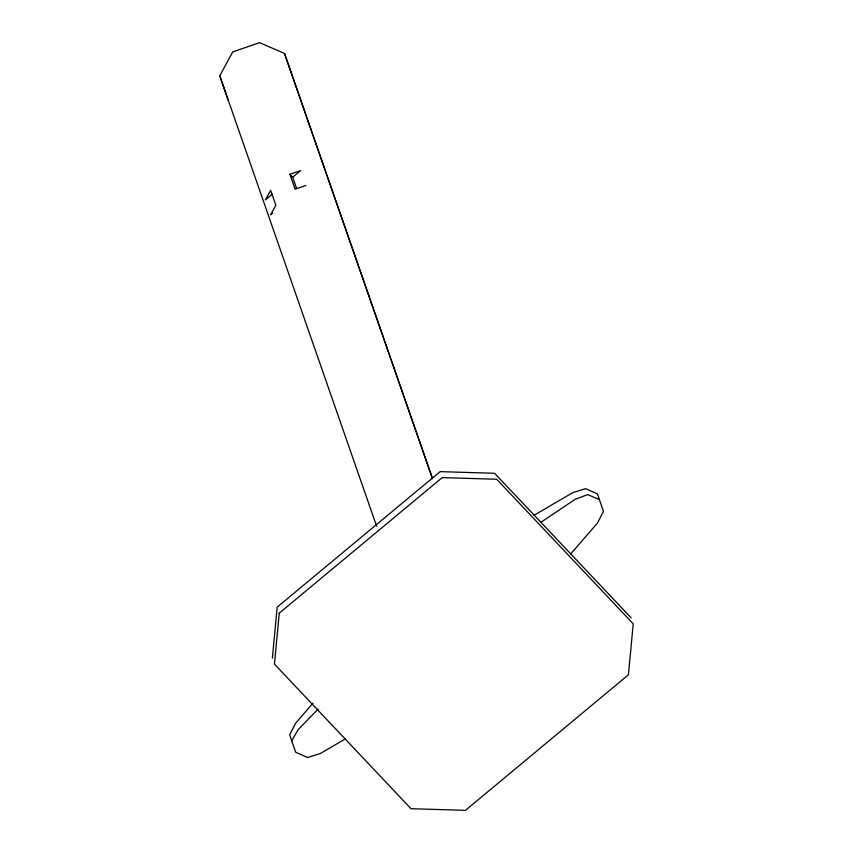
<?xml version="1.0" encoding="UTF-8"?>
<svg xmlns="http://www.w3.org/2000/svg" width="853" height="853" viewBox="0 0 853 853"><rect width="100%" height="100%" fill="white"/><g stroke="black" fill="none" stroke-linecap="round" stroke-linejoin="round"><path stroke-width="1.28" d="M272.363 658.132L277.172 607.197L440.137 471.634L494.601 473.276L631.156 617.881M228.199 100.281L219.765 75.768L232.762 51.894L259.579 42.65L284.497 53.451L432.588 478.714M291.737 740.777L297.996 729.869L318.18 709.056M312.987 703.117L295.65 723.152L289.657 734.817L295.692 752.229L307.538 757.517L320.333 753.53L345.561 738.783M570.518 554.173L597.473 523.006L603.466 511.352L597.441 493.94L585.585 488.652L572.789 492.629L534.074 515.265M272.427 194.068L265.422 199.89L270.646 190.294L275.85 205.221L270.625 214.817L272.619 213.154M296.588 188.406L292.686 177.211L300.693 170.557L289.913 174.279L295.106 189.195L305.886 185.485M540.834 522.367L575.125 499.346L587.664 494.623L599.403 499.591M289.913 174.279L292.686 177.211M431.821 476.806L284.497 53.451M219.765 75.768L376.621 526.184M279.251 613.168L274.442 664.103L410.997 808.708L465.461 810.35L628.426 674.787L633.235 623.852L496.681 479.247L442.217 477.605L279.251 613.168"/></g></svg>
